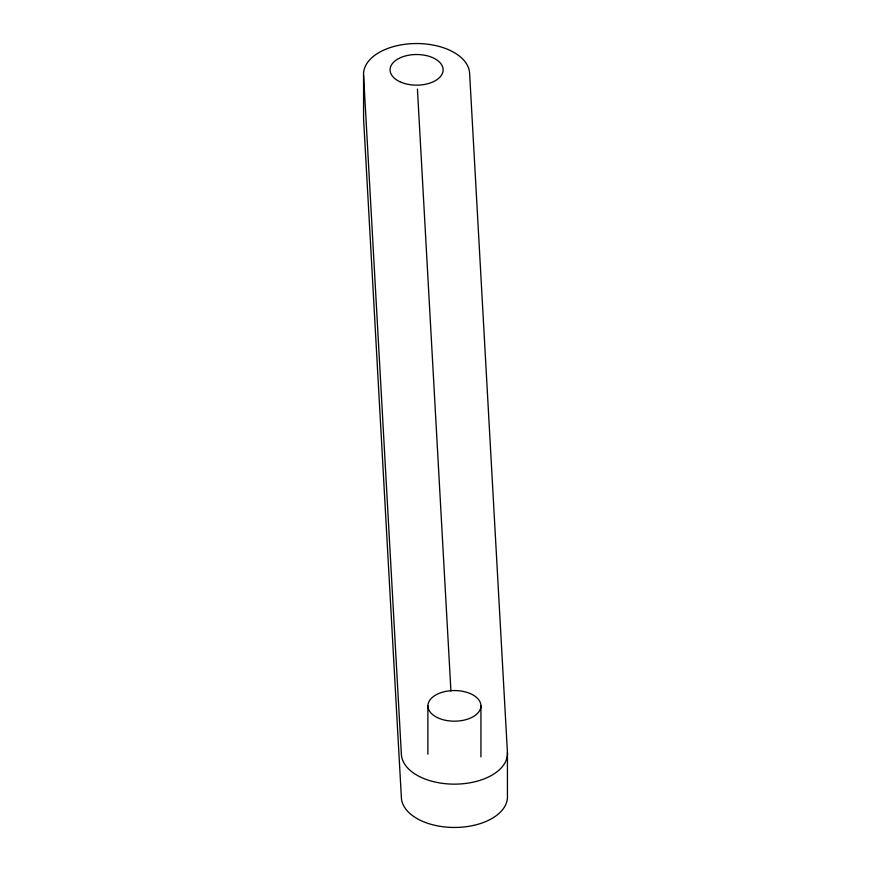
<?xml version="1.0" encoding="UTF-8"?>
<svg xmlns="http://www.w3.org/2000/svg" width="871" height="871" viewBox="0 0 871 871"><rect width="100%" height="100%" fill="white"/><g stroke="black" fill="none" stroke-linecap="round" stroke-linejoin="round"><path stroke-width="1.31" d="M507.434 752.533L469.611 73.175A53.055 30.627 0 0 0 414.89 43.55A53.055 30.627 0 0 0 363.566 75.146L363.566 118.467L401.389 797.825A53.055 30.627 0 0 0 456.11 827.45A53.055 30.627 0 0 0 507.434 795.854L507.434 752.533A53.055 30.627 0 0 1 456.11 784.129A53.055 30.627 0 0 1 401.389 754.504L363.566 75.146M417.427 89.114L450.928 691.019M480.934 705.869A26.522 15.319 0 0 1 441.151 719.13A26.522 15.319 0 0 1 441.151 692.608A26.522 15.319 0 0 1 480.934 705.869L480.934 756.877M427.879 705.869L427.879 754.188M399.767 81.678A26.522 15.319 0 0 0 442.762 72.326A26.522 15.319 0 0 0 407.236 55.504A26.522 15.319 0 0 0 399.767 81.678"/></g></svg>
